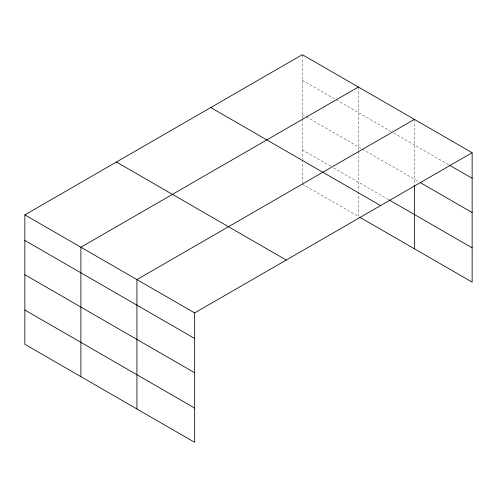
<?xml version="1.0" encoding="UTF-8"?>
<svg xmlns="http://www.w3.org/2000/svg" width="497" height="497" viewBox="0 0 497 497"><rect width="100%" height="100%" fill="white"/><g stroke="black" fill="none" stroke-linecap="round" stroke-linejoin="round"><path stroke-width="0.37" stroke-dasharray="2.48 1.86" d="M302.338 118.348L302.338 54.676M302.338 80.247L335.692 99.506M336.363 99.891L391.064 131.475M393.736 133.016L448.654 164.724M302.338 114.515L305.674 116.441M306.345 116.826L361.71 148.789M362.381 149.175L419.114 181.933M302.338 149.814L331.027 166.377M333.692 167.918L388.399 199.502M302.338 184.083L358.374 216.431L358.374 192.066M414.417 119.379L414.417 184.592M358.374 87.025L358.374 150.703M358.374 151.473L358.374 191.308M302.338 119.118L302.338 158.953M302.338 159.717L302.338 183.318"/><path stroke-width="0.75" d="M472.15 152.716L302.338 54.676L24.85 214.878L24.85 344.284L194.662 442.324L194.662 312.917L472.15 152.716L472.15 282.122L359.71 217.201M358.374 87.025L80.887 247.233L80.887 376.639M414.417 119.379L136.923 279.587L136.923 408.994M449.325 165.11L472.15 178.286M420.456 182.71L472.15 212.554M389.064 199.887L472.15 247.854M210.765 107.545L380.578 205.584M116.422 162.01L286.235 260.049M24.85 214.878L194.662 312.917M24.85 240.455L194.662 338.494M24.85 274.723L194.662 372.762M24.85 310.022L194.662 408.062M414.417 185.356L414.417 248.786"/></g></svg>
